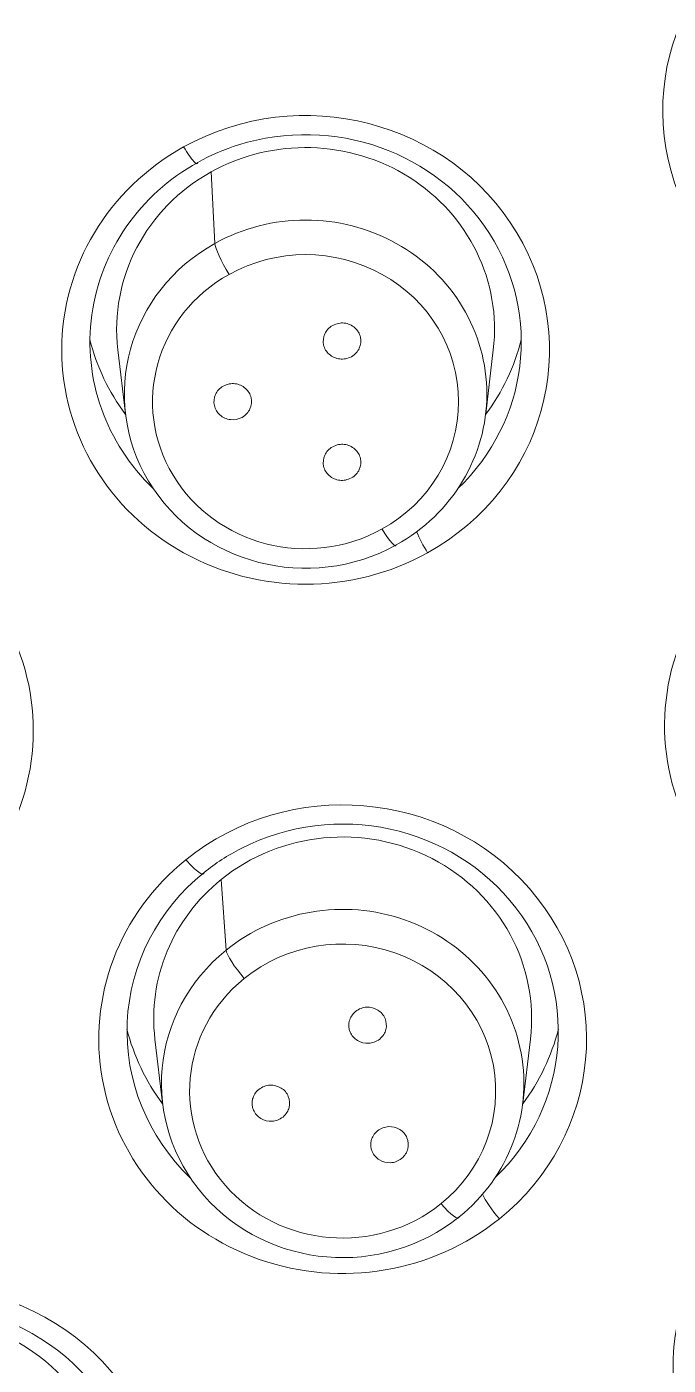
# Model space of a CAD drawing. Extents: x 19821 to 22981, y -91 to 2224.
# Drawn here: x 20728.72 to 20735.54, y 1224.33 to 1238.57 of the extents above; entities that cross this region are included whole.
import ezdxf

# ---------------------------------------------------------------- set-up
doc = ezdxf.new("R2010")
doc.units = 0
doc.header["$LTSCALE"] = 10
doc.header["$MEASUREMENT"] = 0
doc.layers.add('1', color=7, linetype='CONTINUOUS')

msp = doc.modelspace()

# ---------------------------------------------------------------- linework, layer by layer
at = {"layer": '1', "color": 7, "linetype": 'Continuous', "lineweight": 13}
for p, q in [((20730.717, 1236.267), (20730.676, 1237.027)), ((20730.836, 1228.749), (20730.784, 1229.501))]:
    msp.add_line(p, q, dxfattribs=at)
at = {"layer": '1', "color": 7, "linetype": 'Continuous', "lineweight": 18}
for p, q in [((20729.685, 1235.135), (20729.766, 1234.452)), ((20733.596, 1234.452), (20733.677, 1235.135)), ((20730.079, 1227.802), (20730.16, 1227.119)), ((20733.99, 1227.119), (20734.071, 1227.802))]:
    msp.add_line(p, q, dxfattribs=at)
for centre, major_axis, start_param, end_param in [((20744.931, 1212.861), (62.577, 0), 0, 3.141593), ((20744.931, 1212.247), (-60.5, 0), 4.72417, 7.004197), ((20744.931, 1212.384), (60, 0), 1.582577, 4.712389), ((20744.931, 1212.384), (-59.925, 0), 4.712389, 7.853982), ((20731.681, 1235.219), (2.293, 0), 5.496724, 8.169729), ((20731.681, 1235.219), (2.293, 0), 1.886543, 2.094395), ((20731.681, 1235.355), (-2.009, 0), 3.027645, 5.235988), ((20731.681, 1235.219), (2.293, 0), 2.094395, 3.928029), ((20731.681, 1235.355), (-2.009, 0), 5.235988, 6.397199), ((20731.681, 1234.663), (-1.927, 0), 2.094395, 5.235988), ((20731.681, 1234.663), (-1.927, 0), 5.235988, 8.37758), ((20731.681, 1235.773), (2.359, 0), 3.377932, 3.765526), ((20731.681, 1235.773), (2.359, 0), 5.659219, 6.046911), ((20732.075, 1227.886), (2.293, 0), 5.496745, 8.344261), ((20732.075, 1228.021), (-2.009, 0), 3.027672, 5.410521), ((20732.075, 1227.886), (2.293, 0), 2.061076, 2.268928), ((20732.075, 1227.886), (2.293, 0), 2.268928, 3.92805), ((20732.075, 1228.021), (-2.009, 0), 5.410521, 6.397177), ((20732.075, 1227.33), (-1.927, 0), 2.268928, 5.410521), ((20732.075, 1227.33), (-1.927, 0), 5.410521, 8.552113), ((20732.075, 1228.439), (2.359, 0), 3.37791, 3.765603), ((20732.075, 1228.439), (2.359, 0), 5.659246, 6.046939), ((20727.611, 1222.771), (2.293, 0), 5.759587, 8.693327), ((20727.611, 1222.907), (-2.009, 0), 3.027628, 5.759587)]:
    msp.add_ellipse(centre, major_axis=major_axis, ratio=0.961262, start_param=start_param, end_param=end_param, dxfattribs=at)
at = {"layer": '1', "color": 7, "linetype": 'Continuous', "lineweight": 13}
for centre, major_axis, ratio, start_param, end_param in [((20744.931, 1212.541), (61.963, 0), 0.961262, 1.570796, 3.141593), ((20744.931, 1212.247), (59.425, 0), 0.961262, 1.570796, 4.70194), ((20744.931, 1212.247), (57.948, 0), 0.961262, 1.579187, 4.712389), ((20744.931, 1212.291), (57.403, 0), 0.961262, 1.579486, 4.712389), ((20738.072, 1237.679), (2.593, 0), 0.961262, 1.832596, 4.974188), ((20731.681, 1235.134), (2.593, 0), 0.961262, 5.235988, 8.37758), ((20731.681, 1235.134), (2.593, 0), 0.961262, 2.094395, 5.235988), ((20730.384, 1237.376), (-0.146, 0.262), 0.137819, 1.814201, 3.417595), ((20730.867, 1236.02), (0.146, -0.262), 0.137819, 3.417595, 4.955794), ((20731.681, 1234.583), (-1.627, 0), 0.961262, 2.094395, 5.235988), ((20731.681, 1234.583), (-1.627, 0), 0.961262, 5.235988, 8.37758), ((20726.193, 1231.086), (2.593, 0), 0.961262, 5.497787, 8.63938), ((20738.091, 1231.139), (2.593, 0), 0.961262, 1.919862, 5.061455), ((20732.495, 1233.311), (-0.146, 0.262), 0.137819, 1.814201, 3.352401), ((20732.978, 1233.058), (0.146, -0.262), 0.137819, 4.072801, 4.955794), ((20732.075, 1227.801), (2.593, 0), 0.961262, 5.410521, 8.552113), ((20732.075, 1227.801), (2.593, 0), 0.961262, 2.268928, 5.410521), ((20730.408, 1229.793), (-0.188, 0.234), 0.177176, 1.787022, 3.390415), ((20732.075, 1227.25), (-1.627, 0), 0.961262, 2.268928, 5.410521), ((20731.029, 1228.531), (0.188, -0.234), 0.177176, 3.390415, 4.928615), ((20732.075, 1227.25), (-1.627, 0), 0.961262, 5.410521, 8.552113), ((20738.181, 1224.312), (2.593, 0), 0.961262, 2.094395, 5.235988), ((20733.121, 1226.134), (-0.188, 0.234), 0.177176, 1.787022, 3.325221), ((20733.742, 1225.974), (0.188, -0.234), 0.177176, 3.723789, 4.928615), ((20727.611, 1222.686), (2.593, 0), 0.961262, 5.759587, 8.901179)]:
    msp.add_ellipse(centre, major_axis=major_axis, ratio=ratio, start_param=start_param, end_param=end_param, dxfattribs=at)
at = {"layer": '1', "color": 7, "linetype": 'Continuous', "lineweight": 18}
msp.add_open_spline([(20682.032, 1218.028), (20682.032, 1219.263), (20682.071, 1220.483), (20682.223, 1222.886), (20682.335, 1224.071), (20682.627, 1226.401), (20682.806, 1227.546), (20683.225, 1229.796), (20683.464, 1230.9), (20683.999, 1233.064), (20684.293, 1234.124), (20684.931, 1236.198), (20685.275, 1237.212), (20686.005, 1239.192), (20686.391, 1240.159), (20687.201, 1242.044), (20687.625, 1242.962), (20688.505, 1244.75), (20688.961, 1245.62), (20689.899, 1247.311), (20690.381, 1248.132), (20691.368, 1249.726), (20691.873, 1250.499), (20692.899, 1251.997), (20693.42, 1252.723), (20694.476, 1254.126), (20695.01, 1254.805), (20696.086, 1256.116), (20696.629, 1256.749), (20697.718, 1257.971), (20698.265, 1258.56), (20699.087, 1259.41), (20699.497, 1259.828), (20699.976, 1260.301), (20700.216, 1260.534), (20700.335, 1260.65), (20700.395, 1260.708), (20700.425, 1260.736), (20700.44, 1260.751), (20700.447, 1260.758), (20700.451, 1260.762), (20700.453, 1260.763), (20700.454, 1260.764), (20700.454, 1260.765), (20700.454, 1260.765), (20700.455, 1260.765), (20700.455, 1260.765), (20701.928, 1262.181), (20703.472, 1263.524), (20706.686, 1266.053), (20708.356, 1267.239), (20711.804, 1269.445), (20713.582, 1270.464), (20717.228, 1272.327), (20719.096, 1273.171), (20722.903, 1274.676), (20724.843, 1275.337), (20728.773, 1276.474), (20730.764, 1276.949), (20734.778, 1277.709), (20736.802, 1277.995), (20740.862, 1278.375), (20742.898, 1278.47), (20744.931, 1278.47)], degree=3, knots=[0, 0, 0, 0, 0.03125, 0.03125, 0.0625, 0.0625, 0.09375, 0.09375, 0.125, 0.125, 0.15625, 0.15625, 0.1875, 0.1875, 0.21875, 0.21875, 0.25, 0.25, 0.28125, 0.28125, 0.3125, 0.3125, 0.34375, 0.34375, 0.375, 0.375, 0.40625, 0.40625, 0.4375, 0.4375, 0.46875, 0.46875, 0.484375, 0.492188, 0.496094, 0.498047, 0.499023, 0.499512, 0.499756, 0.499878, 0.499939, 0.499969, 0.499985, 0.499992, 0.499996, 0.499996, 0.5, 0.5, 0.5625, 0.5625, 0.625, 0.625, 0.6875, 0.6875, 0.75, 0.75, 0.8125, 0.8125, 0.875, 0.875, 0.9375, 0.9375, 1, 1, 1, 1], dxfattribs=at)
for points in [[(20731.969, 1235.394), (20731.929, 1235.369), (20731.873, 1235.311), (20731.86, 1235.184), (20731.923, 1235.078), (20732.045, 1235.024), (20732.125, 1235.041), (20732.169, 1235.061)], [(20732.169, 1235.061), (20732.208, 1235.087), (20732.264, 1235.145), (20732.277, 1235.272), (20732.214, 1235.378), (20732.092, 1235.432), (20732.012, 1235.415), (20731.969, 1235.394)], [(20730.806, 1234.749), (20730.766, 1234.724), (20730.711, 1234.666), (20730.698, 1234.538), (20730.761, 1234.433), (20730.882, 1234.379), (20730.963, 1234.396), (20731.006, 1234.416)], [(20731.006, 1234.416), (20731.046, 1234.442), (20731.101, 1234.5), (20731.114, 1234.627), (20731.051, 1234.733), (20730.93, 1234.787), (20730.849, 1234.77), (20730.806, 1234.749)], [(20731.969, 1234.104), (20731.929, 1234.079), (20731.873, 1234.021), (20731.86, 1233.893), (20731.923, 1233.788), (20732.045, 1233.733), (20732.125, 1233.751), (20732.169, 1233.771)], [(20732.169, 1233.771), (20732.208, 1233.797), (20732.264, 1233.854), (20732.277, 1233.982), (20732.214, 1234.087), (20732.092, 1234.142), (20732.012, 1234.125), (20731.969, 1234.104)], [(20732.212, 1228.097), (20732.177, 1228.065), (20732.133, 1227.999), (20732.143, 1227.871), (20732.224, 1227.778), (20732.354, 1227.744), (20732.43, 1227.775), (20732.469, 1227.802)], [(20732.469, 1227.802), (20732.503, 1227.834), (20732.548, 1227.9), (20732.537, 1228.028), (20732.456, 1228.121), (20732.327, 1228.155), (20732.251, 1228.124), (20732.212, 1228.097)], [(20731.183, 1227.267), (20731.149, 1227.236), (20731.105, 1227.17), (20731.115, 1227.042), (20731.196, 1226.948), (20731.326, 1226.915), (20731.402, 1226.946), (20731.441, 1226.973)], [(20731.441, 1226.973), (20731.475, 1227.005), (20731.519, 1227.071), (20731.509, 1227.199), (20731.428, 1227.292), (20731.298, 1227.325), (20731.222, 1227.295), (20731.183, 1227.267)], [(20732.445, 1226.826), (20732.41, 1226.794), (20732.366, 1226.728), (20732.377, 1226.6), (20732.457, 1226.507), (20732.587, 1226.474), (20732.663, 1226.504), (20732.702, 1226.532)], [(20732.702, 1226.532), (20732.737, 1226.563), (20732.781, 1226.629), (20732.77, 1226.757), (20732.69, 1226.851), (20732.56, 1226.884), (20732.484, 1226.854), (20732.445, 1226.826)]]:
    msp.add_open_spline(points, degree=3, dxfattribs=at)

doc.saveas('drawing.dxf')
